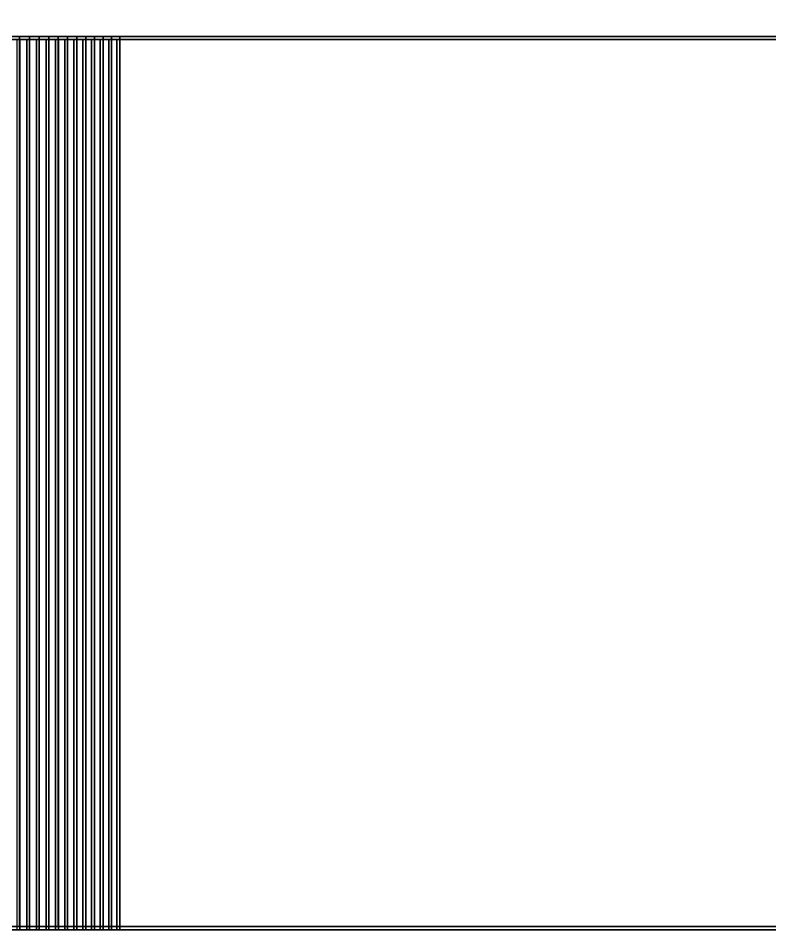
# Model space of a CAD drawing. Header units: millimetres. Extents: x -5968 to 8419, y -11886 to 221.
# Drawn here: x -5110.16 to -5094.96, y -11302.5 to -11284.07 of the extents above; entities that cross this region are included whole.
import ezdxf

# ---------------------------------------------------------------- set-up
doc = ezdxf.new("R2010")
doc.units = ezdxf.units.MM
doc.header["$LTSCALE"] = 20
doc.layers.add('Innenausbau_Konstruktion', color=7, linetype='Continuous')

msp = doc.modelspace()

# ---------------------------------------------------------------- linework, layer by layer
at = {"layer": 'Innenausbau_Konstruktion', "color": 7, "linetype": 'Continuous', "lineweight": 25, "transparency": 33554687}
for points in [[(-5197.002, -11284.436, 5208.109), (-4765.002, -11284.436, 5208.109)], [(-5108.104, -11284.436, 3702.109), (-5108.271, -11284.436, 3702.329), (-5108.443, -11284.436, 3702.546), (-5108.617, -11284.436, 3702.76), (-5108.795, -11284.436, 3702.972), (-5108.976, -11284.436, 3703.181), (-5109.161, -11284.436, 3703.387), (-5109.349, -11284.436, 3703.589), (-5109.539, -11284.436, 3703.789), (-5109.734, -11284.436, 3703.986), (-5109.931, -11284.436, 3704.18), (-5110.131, -11284.436, 3704.37), (-5110.334, -11284.436, 3704.558)], [(-4765.002, -11284.436, 3702.109), (-5108.104, -11284.436, 3702.109)], [(-4765.06, -11284.5, 3062.109), (-5611.06, -11284.5, 3062.109)], [(-4765.06, -11284.5, 3699.609), (-5108.104, -11284.5, 3699.609), (-5108.271, -11284.5, 3699.387), (-5108.442, -11284.5, 3699.168), (-5108.616, -11284.5, 3698.952), (-5108.794, -11284.5, 3698.738), (-5108.975, -11284.5, 3698.527), (-5109.16, -11284.5, 3698.32), (-5109.348, -11284.5, 3698.115), (-5109.539, -11284.5, 3697.913), (-5109.733, -11284.5, 3697.714), (-5109.93, -11284.5, 3697.518), (-5110.13, -11284.5, 3697.326), (-5110.334, -11284.5, 3697.136)], [(-5110.334, -11284.5, 3532.636), (-5110.13, -11284.5, 3532.826), (-5109.93, -11284.5, 3533.018), (-5109.733, -11284.5, 3533.214), (-5109.539, -11284.5, 3533.413), (-5109.348, -11284.5, 3533.615), (-5109.16, -11284.5, 3533.82), (-5108.975, -11284.5, 3534.027), (-5108.794, -11284.5, 3534.238), (-5108.616, -11284.5, 3534.452), (-5108.442, -11284.5, 3534.668), (-5108.271, -11284.5, 3534.887), (-5108.104, -11284.5, 3535.109), (-4765.06, -11284.5, 3535.109)], [(-5110.189, -11284.5, 3539.87), (-5109.989, -11284.5, 3539.68), (-5109.791, -11284.5, 3539.486), (-5109.597, -11284.5, 3539.289), (-5109.406, -11284.5, 3539.089), (-5109.219, -11284.5, 3538.887), (-5109.034, -11284.5, 3538.681), (-5108.853, -11284.5, 3538.472), (-5108.675, -11284.5, 3538.26), (-5108.501, -11284.5, 3538.046), (-5108.329, -11284.5, 3537.829), (-5108.162, -11284.5, 3537.609)], [(-5108.162, -11284.5, 3537.609), (-4765.06, -11284.5, 3537.609)], [(-4765.06, -11302.5, 3062.109), (-5611.06, -11302.5, 3062.109)], [(-5197.002, -11302.436, 5208.109), (-4765.002, -11302.436, 5208.109)], [(-5108.104, -11302.436, 3702.109), (-5108.271, -11302.436, 3702.329), (-5108.443, -11302.436, 3702.546), (-5108.617, -11302.436, 3702.76), (-5108.795, -11302.436, 3702.972), (-5108.976, -11302.436, 3703.181), (-5109.161, -11302.436, 3703.387), (-5109.349, -11302.436, 3703.589), (-5109.539, -11302.436, 3703.789), (-5109.734, -11302.436, 3703.986), (-5109.931, -11302.436, 3704.18), (-5110.131, -11302.436, 3704.37), (-5110.334, -11302.436, 3704.558)], [(-4765.06, -11302.5, 3699.609), (-5108.104, -11302.5, 3699.609), (-5108.271, -11302.5, 3699.387), (-5108.442, -11302.5, 3699.168), (-5108.616, -11302.5, 3698.952), (-5108.794, -11302.5, 3698.738), (-5108.975, -11302.5, 3698.527), (-5109.16, -11302.5, 3698.32), (-5109.348, -11302.5, 3698.115), (-5109.539, -11302.5, 3697.913), (-5109.733, -11302.5, 3697.714), (-5109.93, -11302.5, 3697.518), (-5110.13, -11302.5, 3697.326), (-5110.334, -11302.5, 3697.136)], [(-5110.334, -11302.5, 3532.636), (-5110.13, -11302.5, 3532.826), (-5109.93, -11302.5, 3533.018), (-5109.733, -11302.5, 3533.214), (-5109.539, -11302.5, 3533.413), (-5109.348, -11302.5, 3533.615), (-5109.16, -11302.5, 3533.82), (-5108.975, -11302.5, 3534.027), (-5108.794, -11302.5, 3534.238), (-5108.616, -11302.5, 3534.452), (-5108.442, -11302.5, 3534.668), (-5108.271, -11302.5, 3534.887), (-5108.104, -11302.5, 3535.109), (-4765.06, -11302.5, 3535.109)], [(-5110.189, -11302.5, 3539.87), (-5109.989, -11302.5, 3539.68), (-5109.791, -11302.5, 3539.486), (-5109.597, -11302.5, 3539.289), (-5109.406, -11302.5, 3539.089), (-5109.219, -11302.5, 3538.887), (-5109.034, -11302.5, 3538.681), (-5108.853, -11302.5, 3538.472), (-5108.675, -11302.5, 3538.26), (-5108.501, -11302.5, 3538.046), (-5108.329, -11302.5, 3537.829), (-5108.162, -11302.5, 3537.609)], [(-5108.162, -11302.5, 3537.609), (-4765.06, -11302.5, 3537.609)], [(-4765.002, -11302.436, 3702.109), (-5108.104, -11302.436, 3702.109)]]:
    msp.add_polyline3d(points, dxfattribs=at)
for points in [[(-4781.06, -11284.436, 3525.109), (-4781.06, -10714.436, 3525.109), (-5595.06, -10714.436, 3525.109), (-5595.06, -11284.436, 3525.109)], [(-5595.06, -11284.436, 3543.109), (-5595.06, -10714.436, 3543.109), (-4781.06, -10714.436, 3543.109), (-4781.06, -11284.436, 3543.109)], [(-4781.06, -11284.436, 3690.109), (-4781.06, -10714.436, 3690.109), (-5595.06, -10714.436, 3690.109), (-5595.06, -11284.436, 3690.109)], [(-5595.06, -11284.436, 3708.109), (-5595.06, -10714.436, 3708.109), (-4781.06, -10714.436, 3708.109), (-4781.06, -11284.436, 3708.109)], [(-4781.06, -11284.436, 4946.109), (-4781.06, -10714.436, 4946.109), (-5595.06, -10714.436, 4946.109), (-5595.06, -11284.436, 4946.109)], [(-5595.06, -11284.436, 4964.109), (-5595.06, -10714.436, 4964.109), (-4781.06, -10714.436, 4964.109), (-4781.06, -11284.436, 4964.109)], [(-4781.06, -11284.436, 5190.109), (-4781.06, -10714.436, 5190.109), (-5595.06, -10714.436, 5190.109), (-5595.06, -11284.436, 5190.109)], [(-5595.06, -11284.436, 5208.109), (-5595.06, -10714.436, 5208.109), (-4781.06, -10714.436, 5208.109), (-4781.06, -11284.436, 5208.109)], [(-4794.56, -11284.436, 3559.609), (-4794.56, -11266.436, 3559.609), (-5581.56, -11266.436, 3559.609), (-5581.56, -11284.436, 3559.609)], [(-5581.56, -11284.436, 3681.609), (-5581.56, -11266.436, 3681.609), (-4794.56, -11266.436, 3681.609), (-4794.56, -11284.436, 3681.609)], [(-5595.06, -11284.436, 3543.109), (-4781.06, -11284.436, 3543.109), (-4781.06, -11284.436, 3525.109), (-5595.06, -11284.436, 3525.109)], [(-5595.06, -11284.436, 3708.109), (-4781.06, -11284.436, 3708.109), (-4781.06, -11284.436, 3690.109), (-5595.06, -11284.436, 3690.109)], [(-5595.06, -11284.436, 4964.109), (-4781.06, -11284.436, 4964.109), (-4781.06, -11284.436, 4946.109), (-5595.06, -11284.436, 4946.109)], [(-5595.06, -11284.436, 5208.109), (-4781.06, -11284.436, 5208.109), (-4781.06, -11284.436, 5190.109), (-5595.06, -11284.436, 5190.109)], [(-5581.56, -11284.436, 3681.609), (-4794.56, -11284.436, 3681.609), (-4794.56, -11284.436, 3559.609), (-5581.56, -11284.436, 3559.609)], [(-5197.002, -11284.436, 5208.109), (-5197.002, -11302.436, 5208.109), (-4765.002, -11302.436, 5208.109), (-4765.002, -11284.436, 5208.109)], [(-5110.131, -11284.436, 3704.37), (-5110.131, -11302.436, 3704.37), (-5110.334, -11302.436, 3704.558), (-5110.334, -11284.436, 3704.558)], [(-5109.931, -11284.436, 3704.18), (-5109.931, -11302.436, 3704.18), (-5110.131, -11302.436, 3704.37), (-5110.131, -11284.436, 3704.37)], [(-5109.734, -11284.436, 3703.986), (-5109.734, -11302.436, 3703.986), (-5109.931, -11302.436, 3704.18), (-5109.931, -11284.436, 3704.18)], [(-5109.539, -11284.436, 3703.789), (-5109.539, -11302.436, 3703.789), (-5109.734, -11302.436, 3703.986), (-5109.734, -11284.436, 3703.986)], [(-5109.349, -11284.436, 3703.589), (-5109.349, -11302.436, 3703.589), (-5109.539, -11302.436, 3703.789), (-5109.539, -11284.436, 3703.789)], [(-5109.161, -11284.436, 3703.387), (-5109.161, -11302.436, 3703.387), (-5109.349, -11302.436, 3703.589), (-5109.349, -11284.436, 3703.589)], [(-5108.976, -11284.436, 3703.181), (-5108.976, -11302.436, 3703.181), (-5109.161, -11302.436, 3703.387), (-5109.161, -11284.436, 3703.387)], [(-5108.795, -11284.436, 3702.972), (-5108.795, -11302.436, 3702.972), (-5108.976, -11302.436, 3703.181), (-5108.976, -11284.436, 3703.181)], [(-5108.617, -11284.436, 3702.76), (-5108.617, -11302.436, 3702.76), (-5108.795, -11302.436, 3702.972), (-5108.795, -11284.436, 3702.972)], [(-5108.443, -11284.436, 3702.546), (-5108.443, -11302.436, 3702.546), (-5108.617, -11302.436, 3702.76), (-5108.617, -11284.436, 3702.76)], [(-5108.271, -11284.436, 3702.329), (-5108.271, -11302.436, 3702.329), (-5108.443, -11302.436, 3702.546), (-5108.443, -11284.436, 3702.546)], [(-5108.104, -11284.436, 3702.109), (-5108.104, -11302.436, 3702.109), (-5108.271, -11302.436, 3702.329), (-5108.271, -11284.436, 3702.329)], [(-4765.002, -11284.436, 3702.109), (-4765.002, -11302.436, 3702.109), (-5108.104, -11302.436, 3702.109), (-5108.104, -11284.436, 3702.109)], [(-4765.06, -11284.5, 3062.109), (-4765.06, -11302.5, 3062.109), (-5611.06, -11302.5, 3062.109), (-5611.06, -11284.5, 3062.109)], [(-5110.13, -11284.5, 3697.326), (-5110.13, -11302.5, 3697.326), (-5110.334, -11302.5, 3697.136), (-5110.334, -11284.5, 3697.136)], [(-5110.334, -11284.5, 3532.636), (-5110.334, -11302.5, 3532.636), (-5110.13, -11302.5, 3532.826), (-5110.13, -11284.5, 3532.826)], [(-5110.189, -11284.5, 3539.87), (-5110.189, -11302.5, 3539.87), (-5109.989, -11302.5, 3539.68), (-5109.989, -11284.5, 3539.68)], [(-5109.93, -11284.5, 3697.518), (-5109.93, -11302.5, 3697.518), (-5110.13, -11302.5, 3697.326), (-5110.13, -11284.5, 3697.326)], [(-5110.13, -11284.5, 3532.826), (-5110.13, -11302.5, 3532.826), (-5109.93, -11302.5, 3533.018), (-5109.93, -11284.5, 3533.018)], [(-5109.989, -11284.5, 3539.68), (-5109.989, -11302.5, 3539.68), (-5109.791, -11302.5, 3539.486), (-5109.791, -11284.5, 3539.486)], [(-5109.733, -11284.5, 3697.714), (-5109.733, -11302.5, 3697.714), (-5109.93, -11302.5, 3697.518), (-5109.93, -11284.5, 3697.518)], [(-5109.93, -11284.5, 3533.018), (-5109.93, -11302.5, 3533.018), (-5109.733, -11302.5, 3533.214), (-5109.733, -11284.5, 3533.214)], [(-5109.791, -11284.5, 3539.486), (-5109.791, -11302.5, 3539.486), (-5109.597, -11302.5, 3539.289), (-5109.597, -11284.5, 3539.289)], [(-5109.539, -11284.5, 3697.913), (-5109.539, -11302.5, 3697.913), (-5109.733, -11302.5, 3697.714), (-5109.733, -11284.5, 3697.714)], [(-5109.733, -11284.5, 3533.214), (-5109.733, -11302.5, 3533.214), (-5109.539, -11302.5, 3533.413), (-5109.539, -11284.5, 3533.413)], [(-5109.597, -11284.5, 3539.289), (-5109.597, -11302.5, 3539.289), (-5109.406, -11302.5, 3539.089), (-5109.406, -11284.5, 3539.089)], [(-5109.348, -11284.5, 3698.115), (-5109.348, -11302.5, 3698.115), (-5109.539, -11302.5, 3697.913), (-5109.539, -11284.5, 3697.913)], [(-5109.539, -11284.5, 3533.413), (-5109.539, -11302.5, 3533.413), (-5109.348, -11302.5, 3533.615), (-5109.348, -11284.5, 3533.615)], [(-5109.406, -11284.5, 3539.089), (-5109.406, -11302.5, 3539.089), (-5109.219, -11302.5, 3538.887), (-5109.219, -11284.5, 3538.887)], [(-5109.16, -11284.5, 3698.32), (-5109.16, -11302.5, 3698.32), (-5109.348, -11302.5, 3698.115), (-5109.348, -11284.5, 3698.115)], [(-5109.348, -11284.5, 3533.615), (-5109.348, -11302.5, 3533.615), (-5109.16, -11302.5, 3533.82), (-5109.16, -11284.5, 3533.82)], [(-5109.219, -11284.5, 3538.887), (-5109.219, -11302.5, 3538.887), (-5109.034, -11302.5, 3538.681), (-5109.034, -11284.5, 3538.681)], [(-5108.975, -11284.5, 3698.527), (-5108.975, -11302.5, 3698.527), (-5109.16, -11302.5, 3698.32), (-5109.16, -11284.5, 3698.32)], [(-5109.16, -11284.5, 3533.82), (-5109.16, -11302.5, 3533.82), (-5108.975, -11302.5, 3534.027), (-5108.975, -11284.5, 3534.027)], [(-5109.034, -11284.5, 3538.681), (-5109.034, -11302.5, 3538.681), (-5108.853, -11302.5, 3538.472), (-5108.853, -11284.5, 3538.472)], [(-5108.794, -11284.5, 3698.738), (-5108.794, -11302.5, 3698.738), (-5108.975, -11302.5, 3698.527), (-5108.975, -11284.5, 3698.527)], [(-5108.975, -11284.5, 3534.027), (-5108.975, -11302.5, 3534.027), (-5108.794, -11302.5, 3534.238), (-5108.794, -11284.5, 3534.238)], [(-5108.853, -11284.5, 3538.472), (-5108.853, -11302.5, 3538.472), (-5108.675, -11302.5, 3538.26), (-5108.675, -11284.5, 3538.26)], [(-5108.616, -11284.5, 3698.952), (-5108.616, -11302.5, 3698.952), (-5108.794, -11302.5, 3698.738), (-5108.794, -11284.5, 3698.738)], [(-5108.794, -11284.5, 3534.238), (-5108.794, -11302.5, 3534.238), (-5108.616, -11302.5, 3534.452), (-5108.616, -11284.5, 3534.452)], [(-5108.675, -11284.5, 3538.26), (-5108.675, -11302.5, 3538.26), (-5108.501, -11302.5, 3538.046), (-5108.501, -11284.5, 3538.046)], [(-5108.442, -11284.5, 3699.168), (-5108.442, -11302.5, 3699.168), (-5108.616, -11302.5, 3698.952), (-5108.616, -11284.5, 3698.952)], [(-5108.616, -11284.5, 3534.452), (-5108.616, -11302.5, 3534.452), (-5108.442, -11302.5, 3534.668), (-5108.442, -11284.5, 3534.668)], [(-5108.501, -11284.5, 3538.046), (-5108.501, -11302.5, 3538.046), (-5108.329, -11302.5, 3537.829), (-5108.329, -11284.5, 3537.829)], [(-5108.271, -11284.5, 3699.387), (-5108.271, -11302.5, 3699.387), (-5108.442, -11302.5, 3699.168), (-5108.442, -11284.5, 3699.168)], [(-5108.442, -11284.5, 3534.668), (-5108.442, -11302.5, 3534.668), (-5108.271, -11302.5, 3534.887), (-5108.271, -11284.5, 3534.887)], [(-5108.329, -11284.5, 3537.829), (-5108.329, -11302.5, 3537.829), (-5108.162, -11302.5, 3537.609), (-5108.162, -11284.5, 3537.609)], [(-5108.104, -11284.5, 3699.609), (-5108.104, -11302.5, 3699.609), (-5108.271, -11302.5, 3699.387), (-5108.271, -11284.5, 3699.387)], [(-5108.271, -11284.5, 3534.887), (-5108.271, -11302.5, 3534.887), (-5108.104, -11302.5, 3535.109), (-5108.104, -11284.5, 3535.109)], [(-5108.162, -11284.5, 3537.609), (-5108.162, -11302.5, 3537.609), (-4765.06, -11302.5, 3537.609), (-4765.06, -11284.5, 3537.609)], [(-4765.06, -11284.5, 3699.609), (-4765.06, -11302.5, 3699.609), (-5108.104, -11302.5, 3699.609), (-5108.104, -11284.5, 3699.609)], [(-5108.104, -11284.5, 3535.109), (-5108.104, -11302.5, 3535.109), (-4765.06, -11302.5, 3535.109), (-4765.06, -11284.5, 3535.109)]]:
    msp.add_3dface(points, dxfattribs=at)

doc.saveas('drawing.dxf')
